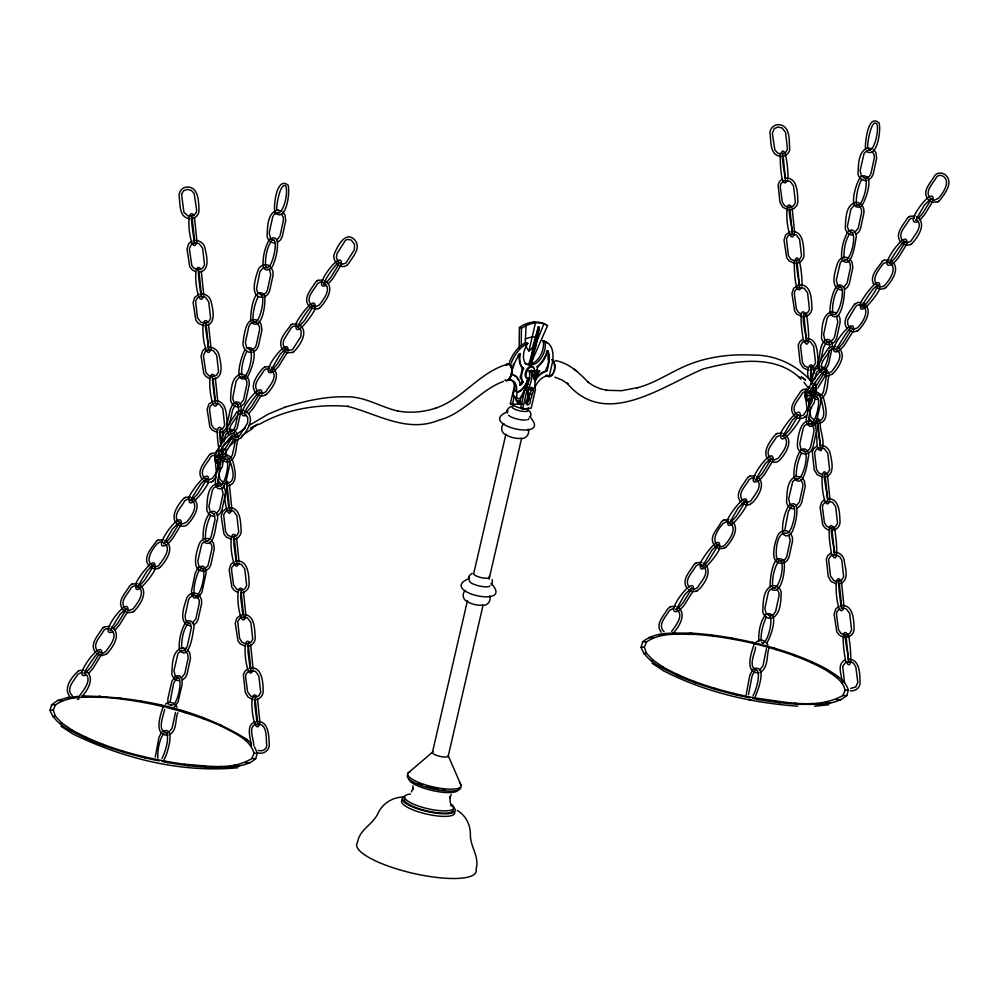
<?xml version="1.0" encoding="UTF-8"?>
<svg xmlns="http://www.w3.org/2000/svg" width="999" height="999" viewBox="0 0 999 999"><rect width="100%" height="100%" fill="white"/><g stroke="black" fill="none" stroke-linecap="round" stroke-linejoin="round"><path stroke-width="1.5" d="M222.765 453.409L222.777 451.873M224.138 488.274L224.263 485.064M813.661 391.046L813.673 389.51M815.034 425.911L815.159 422.702M816.021 389.535L815.908 392.744M519.155 347.802L519.405 327.535C527.41 321.503 539.06 319.755 547.527 325.649L530.794 363.698M521.228 345.592L521.428 328.434C528.708 323.239 539.647 320.279 547.527 325.649M554.944 367.707L554.87 364.772M766.445 648.638L762.961 665.858L759.615 670.017M768.805 648.526C766.533 656.056 768.368 667.32 760.689 672.115M826.747 375.262L823.276 392.482L820.029 396.578M829.108 375.149C826.847 382.667 828.658 393.831 821.103 398.676M525.486 342.582A22.278 12.887 -66 0 1 525.424 338.811L526.123 325.449M194.568 241.021L192.183 217.994M196.915 241.321L194.48 217.432M201.411 294.767L199.026 271.74M203.759 295.055L201.323 271.166M208.616 347.914L206.231 324.887M210.964 348.214L208.529 324.313M215.459 401.648L213.074 378.621M217.807 401.948L215.372 378.059M229.508 508.541L227.123 485.514M231.855 508.841L229.42 484.952M236.713 561.7L234.328 538.661M239.061 561.987L236.626 538.099M243.556 615.434L241.171 592.407M245.904 615.734L243.469 591.833M250.761 668.581L248.376 645.554M253.109 668.88L250.674 644.992M257.605 722.327L255.22 699.3M259.952 722.614L257.517 698.726M554.957 368.132L554.245 361.8M785.464 178.671L783.079 155.644M787.811 178.958C788.748 174.563 785.726 139.248 780.219 155.182C780.057 159.578 780.856 192.295 787.637 180.27M792.319 232.405L789.922 209.378M794.655 232.705L792.219 208.803M799.512 285.552L797.127 262.525M801.86 285.851C802.796 281.456 799.774 246.141 794.267 262.075C794.105 266.458 794.904 299.188 801.685 287.163M806.368 339.298L803.97 316.271M820.416 446.191L818.019 423.164M827.609 499.338L825.224 476.311M829.957 499.637L827.522 475.736M834.465 553.071L832.067 530.044M841.658 606.231L839.272 583.204M844.005 606.518L841.57 582.629M848.513 659.964L846.116 636.937M215.285 460.889L216.433 472.839M832.242 346.453C833.091 342.707 829.52 337.337 825.536 340.184C815.634 347.502 824.163 367.582 810.014 370.167M241.159 410.564L241.034 405.532L238.699 402.147L235.864 401.948L232.605 404.52L230.332 409.303L226.848 425.362L227.435 431.668M817.744 362.999L817.869 368.032M829.732 347.814L829.257 342.719L824.874 339.935L823.613 334.503L827.035 318.768L828.333 316.296L831.455 314.248M221.865 428.846C213.049 419.867 219.755 452.934 219.193 450.836M235.914 535.739C226.311 525.237 232.742 578.933 238.886 563.299M526.66 387.387L528.021 378.359L528.933 378.758M526.748 386.601L526.448 388.286L527.697 379.782A14.086 8.154 -66 0 1 516.458 392.07A16.359 9.466 -66 0 0 506.743 380.756M84.241 673.763C82.63 673.875 97.315 651.56 99.813 651.498M137.4 587.025L147.253 570.704L153.346 564.91M224.912 454.945L225.162 453.234L233.903 439.173M225.961 455.032L226.161 451.148M313.361 305.319C310.09 304.932 295.579 328.559 297.939 327.035M676.023 609.74L684.74 594.642L691.733 587.724M745.079 501.061L738.099 508.041L729.332 523.364L730.281 522.539M824.65 371.228C822.751 370.242 808.84 392.195 808.491 393.256M915.596 220.442L924.35 205.107L931.268 198.439M814.972 399.313L814.11 402.847L809.377 410.514M526.972 384.877L527.697 379.782A14.086 7.817 -69.3 0 1 517.207 392.407L516.795 394.705A4.683 2.71 -66 0 0 519.98 398.314A32.405 18.694 -69.6 0 0 527.697 379.782A14.086 8.716 -67.6 0 0 527.822 384.178M815.996 392.657L816.208 388.736M536.925 335.502L538.399 326.935L539.31 327.335L536.113 345.891A48.676 28.172 -66 0 0 531.805 364.573L528.658 364.41A48.676 28.172 -66 0 0 532.979 345.729L538.399 326.935L535.639 338.886M535.689 372.09L534.902 372.177L533.753 378.833L538.473 371.153L539.747 371.016L537.912 373.976A16.021 9.266 -66 0 0 534.927 386.9L535.452 389.61L531.156 408.191L522.577 409.103L520.541 408.204L524.837 389.622L526.66 386.663A16.021 9.266 -66 0 0 529.645 373.738L529.133 371.029L532.43 371.803L533.753 378.833L535.689 372.09L531.618 370.292M313.399 305.107L312.962 306.73M468.731 579.72L468.768 577.722M468.843 577.335L469.518 575.436L472.152 573.376M507.242 412.924L507.28 410.914M507.355 410.527L508.029 408.641L510.664 406.568M515.022 390.721A14.086 8.454 -62.6 0 1 513.898 390.934L513.486 393.231A4.683 2.71 -66 0 0 516.158 397.127M745.104 500.961L744.655 502.584M468.631 578.521L468.993 576.523M507.142 411.725L507.504 409.715M220.841 444.168L223.464 433.653L227.273 429.807M164.698 709.427C163.461 715.434 156.631 731.168 166.558 732.854C169.368 738.985 165.584 750.961 162.063 758.328M222.827 446.066C220.692 450.387 220.879 457.967 225.674 459.315M223.764 441.77L225.574 434.702L228.359 431.905M229.483 424.313L232.605 409.94L235.252 405.07M220.592 467.569L217.77 480.507L217.857 484.565M240.846 412.025L237.1 428.321L233.217 433.479M175.487 712.487L172.065 728.221L168.819 732.317M235.801 439.11L232.38 454.845L231.069 457.317L229.033 458.991L227.098 456.83L221.89 456.793M177.834 712.774C174.95 719.567 177.223 730.082 169.892 734.415M238.137 439.398C235.24 446.216 237.562 456.818 230.107 461.088M811.737 381.805C812.736 376.523 813.286 368.519 819.742 366.87M755.594 647.077C755.044 653.483 747.714 666.508 756.268 670.329M813.723 383.703L812.424 390.921L814.897 397.39M814.66 379.42L816.47 372.34L820.329 369.18M820.691 360.514L823.513 347.577L826.148 342.707M811.176 406.655L808.666 418.144L808.753 422.202M829.108 350.699C828.783 355.881 825.823 369.106 821.877 369.468M832.055 348.201L828.571 364.26L825.311 370.192M534.715 381.006A21.828 12.625 -66 0 1 545.067 371.69L547.077 371.091L549.025 362.262A20.554 11.888 -66 0 0 547.976 351.149L547.165 350.849A20.342 11.776 -66 0 1 545.941 354.358M547.814 350.874L547.764 351.111A20.342 11.776 -66 0 1 538.486 366.246L537.325 368.119A11.876 6.868 -66 0 1 536.588 372.714M520.966 403.683L512.387 404.595L510.352 403.696L514.647 385.114M512.387 404.595L514.373 396.016M467.432 600.774L432.467 752.222L408.116 773.001M505.894 434.165L473.726 573.513A8.167 2.11 13 0 0 482.255 577.834A8.167 2.11 13 0 0 489.098 576.411M512.187 406.905L512.887 403.883A8.167 2.11 13 0 0 519.33 407.779A8.167 2.11 13 0 0 528.596 408.017L527.897 411.051M525.836 344.867A22.278 12.887 -66 0 0 528.958 350.949L535.476 322.739L533.441 321.84M529.782 364.285L530.819 359.802M531.505 356.818L532.892 350.836M530.681 364.685L539.31 327.335L533.878 346.129A48.676 28.172 -66 0 1 529.57 364.81M530.207 371.715L530.394 370.891M522.577 409.103L526.873 390.522L528.696 387.562A16.021 9.266 -66 0 0 531.68 374.637L531.156 371.928L529.133 371.029M534.74 373.351L536.438 370.254L539.747 371.016M448.164 756.368L483.129 604.907M489.073 579.158L521.603 438.311M545.879 370.554L546.478 367.944M534.702 379.87A21.828 12.625 -66 0 1 544.467 371.428L546.478 370.816L548.426 362A20.554 11.888 -66 0 0 547.377 350.874L547.215 350.599M534.552 387.937A16.359 9.466 -66 0 1 549.238 376.236L552.047 364.048A26.011 15.047 -66 0 0 544.817 341.546L543.006 340.746A14.873 8.604 -66 0 1 532.217 363.524M523.626 368.606L522.777 367.919A20.342 11.776 -66 0 1 520.192 354.058L519.58 353.783A20.342 11.776 -66 0 0 522.165 367.657L523.626 368.606L523.089 369.642A11.876 6.868 -66 0 0 522.927 381.843L522.152 383.816L520.179 385.164A21.828 12.625 -66 0 0 513.286 375.075M196.741 242.632C190.597 258.254 184.166 204.57 193.769 215.072M203.584 296.366C197.44 312 191.009 258.304 200.612 268.806M210.789 349.525C204.645 365.147 198.214 311.463 207.817 321.965M217.632 403.259C211.488 418.893 205.057 365.197 214.66 375.699M220.142 429.47L219.718 436.151L220.954 446.203M231.681 510.152C226.698 522.39 223.913 493.056 224.725 494.63M245.729 617.045C239.585 632.667 233.154 578.983 242.757 589.472M252.934 670.192C246.79 685.814 240.359 632.13 249.962 642.632M259.777 723.925C253.634 739.56 247.203 685.863 256.805 696.365M794.48 234.016C787.799 250.212 782.417 192.357 791.882 207.492M829.782 500.949C823.101 517.145 817.719 459.278 827.184 474.425M843.83 607.829C837.15 624.025 831.767 566.171 841.233 581.318M512.962 368.356L513.573 366.046A20.554 11.888 -66 0 1 519.955 354.133L520.242 353.808M530.494 417.033L530.968 413.848L529.445 410.839M159.028 760.851C134.253 756.043 109.94 748.738 86.701 738.86C73.364 731.643 55.819 725.736 50.012 710.351L51.611 704.819L57.667 700.461L67.92 697.477L79.121 696.278M161.925 761.45C182.805 765.609 204.108 767.956 225.412 767.457C235.826 766.333 247.565 766.158 255.719 758.616L257.305 753.084L254.37 746.628M750.074 697.851C725.299 693.044 700.986 685.751 677.747 675.861C664.41 668.643 646.865 662.737 641.058 647.352L642.657 641.82C655.731 631.068 674.288 633.428 690.097 633.054C711.076 634.253 731.855 637.624 752.334 642.27C777.946 648.576 803.371 656.493 826.673 669.055C835.027 674.562 845.254 679.807 848.351 690.084L846.765 695.616C833.678 706.368 815.134 704.008 799.325 704.382C783.778 703.321 768.243 701.623 752.971 698.451M511.388 375.587L511.925 367.17M554.158 371.591L554.645 369.905M553.995 371.815L554.607 369.817M806.181 398.526L807.629 395.229M101.711 654.07C103.784 635.539 70.042 680.931 86.389 675.112M127.909 610.951C129.982 592.419 96.254 637.812 112.587 631.992M155.057 567.469C156.443 550.624 132.767 585.389 135.926 584.602C133.142 601.835 158.429 567.857 154.358 568.893M181.269 524.35C183.067 505.082 148.289 554.433 167.033 544.655M259.54 393.494C262.687 384.603 241.97 414.398 244.181 413.798M261.763 394.268C263.836 375.736 230.107 421.116 246.441 415.309M285.739 350.374L286.164 348.464L286.651 348.963L283.379 350.874L280.157 354.383L270.492 370.991L271.428 370.167C278.783 376.498 269.305 385.901 265.896 391.645L262.962 393.419L259.478 392.794M287.962 351.149C290.035 332.617 256.306 377.997 272.652 372.177M315.122 307.667C316.433 290.784 292.819 325.724 295.916 324.95C294.543 341.795 318.219 307.03 315.047 307.817M341.321 264.535C343.394 246.004 309.653 291.396 325.999 285.577M693.468 590.122C695.541 571.59 661.8 616.97 678.146 611.163M717.444 546.228L717.944 544.443L711.862 550.237L702.185 566.845L703.134 566.021C710.551 572.552 700.774 581.743 697.589 587.499L694.792 589.26L691.183 588.648M719.667 547.002C721.053 530.144 697.377 564.91 700.536 564.135C697.752 581.368 723.039 547.377 718.955 548.414M746.815 503.521C748.139 486.638 724.512 521.578 727.622 520.804C726.236 537.649 749.912 502.884 746.753 503.671M773.014 460.389C774.824 441.121 740.047 490.472 758.79 480.694M853.521 330.307C855.594 311.775 821.865 357.167 838.198 351.348M877.497 286.413C879.807 282.467 876.16 286.463 872.939 289.173C850.499 320.579 869.592 303.197 876.985 287.412M879.719 287.188C881.106 270.342 857.429 305.107 860.589 304.32C857.804 321.553 883.091 287.575 879.02 288.611M906.88 243.706C908.678 224.438 873.9 273.788 892.644 264.011M933.078 200.587C935.151 182.055 901.41 227.447 917.756 221.628M71.703 731.38L72.19 730.157L61.788 722.976L55.382 716.171L53.284 710.052L55.569 704.869C69.505 695.142 87.762 697.389 103.859 697.352C123.826 698.763 143.619 702.022 163.099 706.63M535.864 342.657A22.278 12.887 -66 0 0 538.424 337.425L544.005 323.551M662.749 668.381L663.236 667.157L652.834 659.977L646.428 653.171L644.33 647.052L646.615 641.87C660.551 632.142 678.808 634.39 694.904 634.353C715.396 635.776 735.664 639.235 755.644 643.955C779.982 650.212 804.183 657.904 826.173 670.267C833.653 675.499 843.268 680.569 845.092 690.384L842.806 695.554C816.183 710.326 783.328 701.273 754.757 698.001C723.164 691.62 691.57 682.904 663.236 667.157M163.162 707.03C160.614 713.611 152.947 736.263 168.232 735.039M754.058 644.68C751.523 651.248 743.843 673.9 759.128 672.689M206.256 479.932L206.693 478.309L200.599 484.103L191.958 497.927L191.109 500.724L190.547 500.412L191.883 499.887M208.341 481.019C210.727 463.436 185.502 499.2 189.286 498.002C186.501 515.234 211.788 481.243 207.705 482.292M234.553 437.899L235.127 434.515L233.754 432.754M800.099 417.07C802.484 399.475 777.259 435.252 781.043 434.041C778.258 451.273 803.546 417.295 799.462 418.331M826.298 373.951C826.797 352.073 789.297 415.522 816.857 389.285M72.19 730.157C106.718 749.05 145.554 758.603 184.266 764.247C206.406 765.559 231.818 770.966 251.76 758.553L254.046 753.383C250.037 738.561 233.204 732.916 221.154 726.023C203.409 718.106 184.89 712.112 166.059 707.354M216.646 452.01C213.749 455.432 213.649 465.509 220.255 463.111M806.692 389.598C802.746 393.594 805.019 404.995 811.762 399.775M101.636 654.233L93.207 668.156L88.661 673.401M179.108 523.414L170.792 537.125L166.646 541.908M181.194 524.5L172.752 538.436L168.219 543.681M232.455 436.813L224.138 450.512M341.246 264.698L332.804 278.621L328.271 283.866M770.853 459.465L762.549 473.164L757.329 478.846M772.951 460.551L764.51 474.475L759.977 479.72M521.89 369.106L522.427 368.069L521.565 367.382M523.026 368.331L522.489 369.38A11.876 6.868 -66 0 0 522.327 381.581L523.251 382.155M522.639 381.918L519.855 385.277M411.438 791.92L413.012 788.398L412.774 789.672L412.912 785.826M451.223 794.542L449.65 798.064L449.875 796.79L450.249 802.509M234.29 536.126L233.903 544.655L235.926 560.139L237.312 564.273L236.288 564.073M248.339 643.019L247.939 651.548L249.975 667.032L251.361 671.166L250.337 670.966M791.695 234.915C794.517 235.876 787.075 209.965 789.722 207.018M805.743 341.808C808.691 342.307 801.111 321.004 803.833 314.298M819.792 448.701C822.552 449.612 815.396 424.001 817.706 420.716M833.865 555.656C836.538 555.681 829.432 530.831 831.755 527.597M847.914 662.537C850.549 661.663 843.793 638.935 845.566 634.527M553.508 373.114L551.86 375.462M510.739 377.11L509.09 379.433M491.358 584.877L492.457 581.868L492.132 579.507M125.162 611.176L117.432 623.726L113.299 628.508M285.227 351.373L277.497 363.911L273.351 368.706M338.574 264.76L330.844 277.31L326.71 282.105M98.963 654.295L91.234 666.845L86.014 672.514M152.323 567.694L144.593 580.244L139.373 585.913M205.669 481.093L197.939 493.643L192.72 499.313M259.028 394.493L251.298 407.03L246.079 412.712M312.375 307.892L304.645 320.429L299.425 326.111M127.21 612.375L119.405 625.037L114.86 630.282M287.262 352.56L278.459 366.633L273.738 371.441M261.064 395.691L253.259 408.354L248.726 413.598M79.858 695.354C83.791 689.809 93.282 678.821 84.328 673.014M216.046 477.023L213.112 480.956M219.206 471.915L222.352 466.795L223.139 461.351M81.793 696.678C87.625 690.621 95.717 677.085 85.489 670.916M716.92 547.227L709.19 559.765L705.057 564.56M815.896 386.563L823.626 374.013M930.331 200.811L922.601 213.361L918.456 218.144M690.721 590.347L682.991 602.884L677.772 608.566M744.08 503.746L736.35 516.283L731.131 521.965M797.427 417.132L789.697 429.682L784.477 435.364M850.773 330.532L843.044 343.082L838.91 347.864M904.132 243.931L896.403 256.481L891.183 262.15M817.856 387.874L825.661 375.212M932.367 202.01L924.562 214.673L920.029 219.917M692.757 591.545L683.953 605.606L679.245 610.414M852.809 331.73L844.005 345.804L839.297 350.612M906.168 245.13L898.363 257.792L893.83 263.037M671.615 631.393C675.549 625.849 685.039 614.872 676.073 609.065M673.551 632.717C679.332 626.623 687.437 613.099 677.247 606.955M222.352 461.863L223.139 460.764M184.977 623.401C180.931 631.118 178.596 640.546 179.345 649.263M164.036 759.602C166.808 755.881 176.973 724.263 162.15 731.68M861.625 179.433C857.979 186.601 856.018 195.317 856.38 203.334M801.585 452.984C797.964 460.077 795.816 469.493 796.34 476.873M752.959 695.966C756.83 689.073 760.776 672.552 756.68 670.079M754.932 697.24C757.155 692.619 768.056 665.222 754.108 668.493M268.818 240.422C264.785 248.139 262.45 257.567 263.199 266.283M258.254 296.578C254.97 302.984 252.46 313.099 253.072 320.367M245.017 349.85C242.145 353.658 231.993 385.264 246.828 377.872C250.936 372.515 261.014 345.017 247.053 347.877M246.853 351.336C243.569 357.754 241.059 367.857 241.671 375.124M221.204 459.29C217.158 467.008 214.822 476.436 215.572 485.152M210.627 515.447C207.33 521.928 204.982 531.356 205.444 539.235M199.226 570.204C195.941 576.623 193.431 586.725 194.043 593.993M161.164 732.829L158.891 737.612L155.27 757.067M847.314 232.73C843.268 240.447 840.933 249.887 841.682 258.604M799.687 451.598C795.641 459.328 793.306 468.756 794.055 477.472M788.286 506.368C784.24 514.085 781.905 523.513 782.654 532.23M766.308 617.282C763.036 623.701 760.526 633.803 761.138 641.071M806.168 415.721L804.869 416.995M808.603 388.673C803.496 392.545 806.043 404.857 812.512 397.527M520.941 383.279L521.515 382.492M223.227 451.798L221.104 454.245M223.976 454.62L225.1 453.234M271.478 240.959C266.883 247.228 265.122 258.117 265.484 265.697M223.039 460.776C232.68 450.487 225.337 490.234 218.581 486.076M209.778 512.812C204.308 520.279 202.635 530.744 203.159 539.835M187.625 623.938C182.805 630.856 181.493 640.409 181.631 648.676M176.236 678.696L173.589 683.566L170.03 702.309M163.811 733.378C159.228 739.635 157.455 750.524 157.817 758.104M860.713 176.91C856.205 181.518 846.64 213.137 861.538 206.081C865.646 200.724 875.723 173.214 861.762 176.086M849.962 233.279C845.166 240.135 843.656 250.362 843.968 258.004M838.561 288.037C833.765 294.892 832.254 305.132 832.567 312.774M813.086 395.779L809.827 401.71L806.168 419.505L807.005 424.238L810.189 426.573L813.91 424.95L816.595 420.729L820.666 402.972L820.529 397.927L819.33 395.492L817.02 394.18L814.173 394.205M790.946 506.905L788.298 511.775L784.727 530.394M778.533 561.575C773.938 567.844 772.165 578.733 772.539 586.313M765.471 614.66C759.989 622.115 758.328 632.579 758.84 641.67M766.283 643.818C770.404 638.461 780.469 610.963 766.52 613.823M753.059 669.33L749.799 675.262L746.166 694.705M754.72 671.016L752.072 675.886L748.513 694.63M519.642 353.546L519.355 353.858A20.554 11.888 -66 0 0 518.006 355.582M813.96 389.111L811.762 391.346M191.983 215.634C190.06 217.27 194.705 242.395 194.368 243.306M206.031 322.527C203.534 324.038 210.202 350.649 208.192 350.287M216.733 457.592L218.032 456.206M219.555 458.017L217.57 461.451L218.082 467.332M785.189 180.906C786.65 181.93 780.843 158.217 782.754 153.197M799.237 287.799C800.549 289.148 795.117 262.562 796.64 260.115M316.733 281.156L315.372 282.53C311.513 289.111 302.435 298.002 308.903 305.944M347.29 264.972L348.551 263.661C352.41 257.08 361.476 248.189 355.007 240.247C346.079 230.032 337.987 245.542 334.865 252.597C330.644 260.027 340.372 270.542 347.19 265.035M290.746 325.05C286.638 331.606 277.397 339.623 281.868 348.239M319.817 307.754L321.178 306.368C326.81 300.125 335.202 286.875 324.875 280.607M293.831 351.636L295.192 350.262C300.824 344.006 309.215 330.769 298.888 324.5M237.4 411.65L236.026 413.024C232.829 419.58 224.063 426.785 228.521 434.84M266.471 394.355L267.832 392.969C273.464 386.725 281.843 373.476 271.528 367.22M210.027 454.358L208.666 455.731C204.807 462.312 195.729 471.203 202.198 479.145M240.484 438.249L241.845 436.863C247.477 430.619 255.856 417.37 245.542 411.101M184.041 498.251L182.68 499.625C177.01 505.844 168.619 519.08 178.983 525.387C182.093 527.172 186.363 526.423 188.499 523.464C194.131 517.22 202.51 503.971 192.195 497.714M156.668 540.958C152.085 547.589 142.183 557.217 148.851 565.746M159.765 567.557L161.126 566.183C166.796 559.964 175.187 546.728 164.823 540.422M103.322 627.559L101.96 628.945C98.102 635.514 89.023 644.405 95.504 652.347M133.779 611.45L135.14 610.077C140.921 603.983 149.026 590.446 138.836 584.315M106.406 654.158L107.767 652.784C113.449 646.565 121.828 633.329 111.476 627.022M908.491 217.195L907.117 218.581C903.271 225.15 894.192 234.041 900.661 241.983M938.948 201.086L940.309 199.713C945.091 193.356 953.808 182.23 945.479 174.962C942.369 172.128 937 172.352 934.49 175.861C931.293 182.43 922.527 189.635 926.972 197.677M882.504 261.089C878.396 267.645 869.142 275.674 873.626 284.278M911.575 243.793L912.936 242.42C918.605 236.201 926.997 222.964 916.632 216.658M855.132 303.808L853.77 305.182C849.912 311.75 840.846 320.642 847.314 328.584M885.589 287.687L886.95 286.313C892.631 280.095 901.011 266.858 890.646 260.552M829.145 347.689L827.784 349.076C823.95 355.644 814.884 364.485 821.303 372.44M858.216 330.394L859.59 329.021C865.221 322.764 873.601 309.528 863.286 303.259M801.785 390.409L800.411 391.783C796.565 398.364 787.487 407.255 793.955 415.197C796.428 418.544 801.648 419.73 804.982 416.933M832.242 374.288L833.603 372.914C839.272 366.695 847.664 353.459 837.299 347.153M775.798 434.29L774.437 435.676C769.642 442.02 760.888 453.109 769.267 460.414C772.352 463.261 777.746 463.049 780.244 459.515C785.876 453.259 794.267 440.022 783.94 433.753M748.426 477.01L747.065 478.384C743.206 484.965 734.14 493.856 740.609 501.798M722.452 520.904L721.078 522.277C717.881 528.833 709.115 536.038 713.573 544.093M695.079 563.611L693.718 564.984C689.859 571.565 680.781 580.456 687.25 588.399M725.536 547.489L726.897 546.116C732.529 539.86 740.908 526.623 730.594 520.354M503.933 423.588C500.574 426.298 501.123 431.905 504.632 434.24M465.422 590.384C462.062 593.106 462.612 598.713 466.133 601.048M218.232 450.986L217.57 451.048M527.984 398.651A3.409 1.973 -66 0 0 529.595 393.544L530.007 393.057A4.083 2.36 -66 0 0 530.869 387.063M530.019 399.55A3.409 1.973 -66 0 0 531.63 394.455L532.03 393.956A4.083 2.36 -66 0 0 533.291 388.524A4.083 2.36 -66 0 0 529.645 388.911A4.083 2.36 -66 0 0 528.396 394.343L528.583 394.78A3.409 1.973 -66 0 0 527.872 399.787L527.497 400.174A3.059 1.773 -66 0 0 526.548 404.258A3.059 1.773 -66 0 0 529.283 403.958A3.059 1.773 -66 0 0 530.219 399.887L528.196 398.988A3.059 1.773 -66 0 1 526.211 403.896M229.458 446.041L236.051 440.372M223.501 444.83L231.805 438.124M269.817 239.273C283.117 230.919 275.362 261.426 273.901 262.5C273.676 267.058 266.721 273.539 263.661 267.557M222.19 458.141L224.65 456.643M200.037 569.268L201.611 568.306M185.964 622.252C190.534 617.357 195.554 624.775 193.544 629.432C193.269 631.056 189.76 661.301 179.882 650.711M174.338 707.005L178.072 701.96L182.143 684.203L182.005 679.158L179.67 675.774L175.762 676.073L171.89 681.231L167.82 698.988L167.944 704.033M848.301 231.581C852.871 226.686 857.891 234.116 855.868 238.773C855.606 240.397 852.097 270.629 842.219 260.04M800.674 450.462C805.244 445.554 810.264 452.984 808.253 457.642C807.991 459.265 804.47 489.498 794.592 478.908M789.285 505.219C802.572 496.865 794.817 527.372 793.356 528.459C793.131 533.004 786.188 539.485 783.129 533.503M505.756 365.284L509.153 364.235C513.598 368.094 512.1 376.473 507.754 379.92M233.966 436.413L236.176 434.702M237.287 433.853L245.417 427.897M505.981 364.772L508.291 363.673M506.418 364.722L507.342 364.023M272.34 240.272C279.708 237.213 271.391 273.514 265.871 266.733M210.826 511.988C215.684 508.791 218.806 516.071 217.345 520.004C215.547 522.39 215.21 549.138 204.358 542.27M177.085 678.021C183.679 675.024 178.047 706.568 171.229 705.244M850.823 232.592L852.734 232.817L848.688 230.507L847.364 226.548L850.848 209.328L854.095 205.245L858.703 205.245L857.579 205.22M830.743 314.635C841.895 325.125 845.129 293.506 844.342 288.499C834.714 273.813 828.471 308.566 830.281 313.361M814.135 394.955L815.559 394.28L818.268 395.229M791.807 506.231C798.363 503.171 792.781 534.69 785.938 533.454M536.663 366.883L537.887 365.984A20.342 11.776 -66 0 0 539.472 364.473M241.82 435.839L252.834 428.221M217.295 451.148L218.169 451.311M816.608 418.656L818.368 418.569L819.979 421.278M826.997 501.848C829.794 501.186 822.751 478.359 824.737 473.901M191.433 241.408L188.636 243.806L187.013 249.013L189.71 266.583L191.995 269.655L195.267 271.603M205.482 348.301L202.685 350.699L201.061 355.906L203.759 373.476L206.044 376.548L209.315 378.496M212.675 403.921L210.015 406.768L209.528 409.34L211.538 424.675L213.711 428.271L217.607 430.094M782.329 179.046L779.532 181.456L778.084 184.753L779.982 202.447L782.891 207.293L787.999 209.703M783.416 181.169L780.768 184.016L780.269 186.601L782.292 201.923L784.452 205.519L788.361 207.342M233.579 562.075L230.781 564.472L229.158 569.68L231.855 587.25L234.141 590.322L237.412 592.27M234.665 564.198L232.018 567.045L231.518 569.617L233.541 584.952L236.875 589.41L242.345 590.197L244.755 588.923L246.678 585.539L244.755 568.931L241.408 564.472L235.939 563.686M797.464 288.062L794.817 290.909L794.317 293.481L796.34 308.816L798.501 312.412L800.998 313.886M247.627 668.968L244.83 671.365L243.356 674.75L245.279 692.369L248.189 697.215L253.296 699.612M248.714 671.078L246.066 673.938L245.567 676.51L247.59 691.845L250.924 696.303L256.393 697.09L258.803 695.816L260.727 692.432L258.803 675.824L255.457 671.365L249.987 670.579M802.472 339.435L799.687 341.845L798.213 345.229L800.137 362.837L803.046 367.694L808.154 370.092M811.513 394.942L808.466 399.088L809.178 406.506M816.52 446.328L813.723 448.738L812.274 452.035L814.185 469.73L817.095 474.575L822.202 476.985M824.475 499.712L821.678 502.122L820.054 507.33L822.751 524.887L825.037 527.971L828.308 529.92M825.561 501.835L822.914 504.695L822.414 507.267L824.437 522.589L826.598 526.186L830.494 528.021M830.569 553.221L827.771 555.619L826.323 558.928L828.233 576.623L831.143 581.468L836.25 583.866M838.523 606.605L835.726 609.015L834.103 614.223L836.8 631.78L839.085 634.852L842.357 636.8M839.61 608.728L836.962 611.575L836.463 614.16L838.486 629.482L840.646 633.079L844.542 634.902M844.617 660.114C836.2 664.947 842.357 676.373 842.282 683.503M325.624 282.992C318.981 288.286 336.388 261.513 339.585 262.425M272.277 369.593L271.278 370.267L270.367 369.318M220.392 458.042C202.647 468.394 233.791 418.931 235.851 437.624M703.97 565.446L702.971 566.121L702.06 565.172M248.701 425.661L268.556 413.986L284.827 407.267M206.393 570.466L209.078 568.269L210.814 564.959L214.323 548.838L213.536 543.281L211.413 540.347M868.73 179.808L871.403 177.597L873.151 174.301L876.66 158.167L875.873 152.622L873.838 149.75M854.969 232.205L858.216 228.122L861.638 212.387L861.488 209.44L859.502 205.956M856.043 234.315L858.728 232.105L860.464 228.808L863.973 212.675L863.785 208.928L862.299 205.557M165.434 704.183C169.118 700.848 175.349 702.659 177.035 707.23M756.33 641.82L759.565 640.234M217.919 456.868C225.612 462.687 215.784 472.877 212.537 478.259L208.491 480.094L205.007 478.621M111.226 630.069L110.277 630.469M60.29 723.925L61.788 722.976M651.336 660.926L652.834 659.977M245.542 740.459L247.04 739.51L251.236 743.568M836.588 677.459L838.086 676.51M318.032 280.344L323.276 279.945M292.045 324.238L297.19 323.813M310.19 307.267L315.047 309.278L318.519 308.554M264.673 366.945L269.93 366.546M282.929 349.825L287.287 352.847L292.532 352.447M238.699 410.839L243.943 410.439M264.785 366.87L262.013 369.131C257.317 375.587 248.389 386.488 256.843 393.868C259.078 395.804 262.462 396.516 265.16 395.167M211.326 453.546L214.797 452.834M185.339 497.44L190.484 497.015M203.484 480.469L208.341 482.48L211.813 481.768M157.979 540.147L163.224 539.76M131.993 584.04L137.238 583.641M150.137 567.082L154.995 569.08L158.466 568.369M104.62 626.76L109.865 626.361M122.865 609.64L127.235 612.662L132.48 612.262M78.634 670.641L83.779 670.217M909.789 216.396L915.034 215.996M928.034 199.276L932.392 202.298L937.636 201.898M883.803 260.277L888.948 259.852M901.947 243.319L906.805 245.317L910.276 244.605M875.961 287.213L880.818 289.211L884.29 288.499M830.456 346.878L835.701 346.491M848.601 329.92L853.458 331.918L856.917 331.206M803.084 389.598L806.555 388.886M777.097 433.491L782.242 433.054M749.725 476.198L754.982 475.799M723.751 520.092L728.883 519.667M741.895 503.121L746.753 505.132L750.212 504.408M696.378 562.799L701.623 562.4M714.622 545.679L718.993 548.701L724.238 548.301M670.391 606.693L675.636 606.293M688.536 589.722L693.393 591.733L696.865 591.021M316.621 281.219L318.144 280.269M290.634 325.112L292.158 324.163M318.406 308.629L319.93 307.68M292.42 352.522L293.943 351.573M237.287 411.713L238.811 410.764M265.047 395.229L266.571 394.28M209.915 454.433L211.438 453.484M240.584 438.174L237.375 439.647M183.928 498.314L185.452 497.365M211.701 481.83L213.224 480.881M156.568 541.033L158.092 540.084M132.105 583.965L129.321 586.226C126.124 592.794 117.358 599.999 121.816 608.041M158.354 568.443L159.865 567.494M103.209 627.634L104.733 626.685M132.368 612.325L133.891 611.376M78.746 670.579C72.44 676.41 63.062 687.349 69.48 696.203M106.518 654.095L101.636 655.681L96.791 653.683M908.378 217.27L909.902 216.321M937.524 201.96L939.048 201.011M882.392 261.164L883.915 260.215M910.164 244.68L911.687 243.731M855.032 303.871L858.116 302.41L861.675 302.597M884.177 288.561L885.701 287.625M829.045 347.764L830.569 346.815M856.805 331.281L858.328 330.332M801.673 390.472L803.196 389.523M832.342 374.225L827.472 375.811L822.614 373.813M775.686 434.365L777.21 433.416M748.326 477.072L749.837 476.123M722.339 520.966L723.863 520.017M750.099 504.483L752.884 502.222C758.666 496.128 766.77 482.604 756.58 476.473M694.967 563.673L696.49 562.724M724.125 548.376L725.636 547.427M670.504 606.618L667.732 608.878C663.898 615.459 654.82 624.3 661.238 632.255M696.753 591.083L699.525 588.823C705.369 582.779 713.461 569.23 703.221 563.074M276.76 240.06L279.995 235.976L283.429 220.242L283.279 217.295L281.368 213.873M277.734 242.22L280.507 239.96L282.255 236.651L285.764 220.529L284.977 214.972L282.854 212.038M265.047 296.728L267.832 294.468L269.568 291.159L273.077 275.037L272.889 271.291L271.403 267.919M253.921 351.66L256.693 349.4L258.441 346.091L261.95 329.97L261.164 324.413L259.041 321.478M240.26 404.008L243.506 399.912L246.928 384.178L246.778 381.231L244.792 377.747M241.234 406.168L244.018 403.908L245.754 400.599L249.263 384.478L249.076 380.731L247.59 377.36M216.446 513.436L219.693 509.353L223.114 493.618L221.853 488.174M217.42 515.596L220.205 513.336L221.94 510.027L225.449 493.906L225.262 490.159L223.776 486.788M192.632 622.877L195.879 618.781L199.3 603.046L199.151 600.099L197.165 596.615M193.606 625.037L196.391 622.777L198.139 619.467L201.648 603.346L201.461 599.6L199.962 596.228M843.843 287.138L847.09 283.054L850.511 267.32L849.924 263.074L847.427 260.215M844.817 289.298L847.602 287.038L849.337 283.728L852.846 267.607L852.06 262.05L849.937 259.116M181.506 677.809L184.753 673.713L188.174 657.979L187.587 653.733L185.102 650.886M182.48 679.957L185.265 677.697L187 674.4L190.509 658.266L189.723 652.722L187.687 649.85M831.156 341.646L834.402 337.55L837.824 321.828L836.563 316.383M832.13 343.806L834.914 341.546L836.663 338.236L840.159 322.115L839.984 318.369L838.486 314.997M808.316 453.246L811.101 450.986L812.849 447.677L816.358 431.543L815.559 425.999L813.523 423.126M796.215 506.006L799.462 501.923L802.884 486.188L802.734 483.241L800.836 479.832M797.19 508.166L799.974 505.906L801.71 502.597L805.219 486.476L804.432 480.931L802.309 477.984M784.502 562.674L787.287 560.414L789.035 557.105L792.544 540.983L792.357 537.237L790.858 533.866M773.376 617.607C781.068 612.25 780.856 600.536 781.206 592.12C780.431 588.074 776.323 584.677 772.115 585.739C762.662 589.585 763.236 603.259 762.712 611.8C763.498 615.846 767.607 619.243 771.815 618.181M258.953 424.513C285.627 409.315 317.095 403.696 348.226 406.418L347.552 406.318C377.297 413.836 406.818 433.304 438.586 420.267C463.973 413.873 479.395 390.384 503.434 381.393M126.099 608.803L120.105 614.185L110.327 630.494M809.839 392.807L808.516 393.331M798.363 414.76L792.357 420.154L782.592 436.451M771.203 458.241L765.209 463.636L755.381 479.92M839.285 287.462C846.515 284.278 839.659 316.134 833.765 314.66M225.175 449.375L224.038 449.425L225.262 449.1M226.036 449.275L221.953 450.574M222.24 457.18L223.264 457.38L221.328 449.026M803.658 313.823L807.554 312.787L809.477 309.403L807.554 292.794L804.22 288.336L798.738 287.55M257.193 724.7L258.204 724.899L256.83 720.766L254.795 705.282L255.319 696.628L254.295 696.715M199.238 294.23L194.73 297.315L193.107 302.522L195.816 320.08L198.102 323.164L203.209 325.562M199.9 296.516L197.502 297.789L195.567 301.174L197.49 317.782L200.836 322.24L206.306 323.039L208.704 321.753L210.639 318.381L208.716 301.773L205.369 297.302L201.211 296.291M783.154 153.784L785.551 152.51L787.487 149.126L785.564 132.517L782.217 128.059L778.071 127.035L774.35 128.546L772.327 133.204L774.812 149.862L777.684 152.997L780.406 153.958M213.287 401.123L208.779 404.208L207.155 409.403L209.865 426.973L212.15 430.045L217.245 432.442M220.354 429.92L222.752 428.646L224.675 425.274L222.765 408.653L219.418 404.195L215.322 403.171M790.134 231.868L785.639 234.952L784.015 240.16L786.712 257.73L788.998 260.801L794.105 263.199M790.796 234.153L788.398 235.439L786.463 238.811L788.386 255.419L790.559 259.016L794.455 260.851M797.202 260.677L799.6 259.403L801.535 256.019L799.612 239.41L796.265 234.952L792.17 233.928M227.335 508.004L222.827 511.088L221.204 516.296L223.913 533.866L226.199 536.938L231.293 539.335M227.997 510.302L225.599 511.575L223.664 514.947L225.587 531.568L227.76 535.152L231.656 536.987M798.089 285.252L793.581 288.336L791.957 293.544L794.655 311.114L796.94 314.185L802.047 316.583M804.844 341.046L802.447 342.32L800.511 345.704L802.434 362.312L804.607 365.909L808.503 367.744M811.25 367.57L813.648 366.296L815.584 362.912L813.661 346.303L810.314 341.833L806.218 340.821M241.383 614.897L236.875 617.981L235.252 623.189L237.962 640.759L240.247 643.831L245.342 646.228M242.045 617.182L239.648 618.456L237.712 621.84L239.635 638.448L241.808 642.045L245.704 643.88M818.893 447.939L816.495 449.213L814.56 452.597L816.483 469.205L818.656 472.802L822.552 474.625M825.299 474.45L827.696 473.176L829.632 469.805L827.709 453.184L824.362 448.726L820.266 447.702M255.432 721.79C245.167 725.024 250.811 738.698 251.386 745.866M256.094 724.075C247.415 727.072 254.033 738.985 253.684 745.341M832.941 554.832L830.544 556.106L828.608 559.49L830.531 576.098L833.878 580.556L838.024 581.58M839.347 581.343L841.745 580.069L843.68 576.685L841.757 560.077L839.585 556.48L834.315 554.595M840.009 583.641C850.311 580.369 844.692 566.67 844.055 559.552C843.006 555.182 838.673 551.947 834.165 552.235M242.869 377.023C248.788 377.472 254.295 352.023 249.638 349.45M858.503 205.27C863.985 202.747 869.829 177.372 863.548 177.735M194.43 595.042C199.375 601.76 208.416 567.944 201.224 568.406M780.094 560.626C782.829 561.051 777.984 561.388 776.573 557.617C775.311 550.249 777.185 531.843 785.988 533.129M751.598 699.924L748.601 699.6M220.005 461.925L217.745 462.15L215.909 459.428M549.974 376.536L550.924 376.173M217.982 450.574L216.059 451.585L218.082 451.411M507.217 380.494L508.166 380.132M276.598 210.339C266.995 213.986 267.645 227.859 267.058 236.363C267.794 239.847 270.829 243.019 274.538 242.969M277.048 212.662L273.938 214.71L272.64 217.183L269.206 232.917L270.467 238.349L274.5 240.609M262.899 294.992L266.009 292.944L267.32 290.484L270.741 274.75L269.48 269.305M253.234 322.103L250.125 324.151L248.826 326.623L245.392 342.345L246.653 347.789L250.549 350.062M251.773 349.925L254.882 347.877L256.194 345.404L259.615 329.67L259.465 326.723L257.555 323.314M240.097 374.288C230.519 378.022 231.081 391.758 230.569 400.362C231.356 404.345 235.377 407.754 239.535 406.755M867.494 147.989C857.891 151.623 858.541 165.497 857.954 174.013C858.728 178.022 862.749 181.468 866.932 180.444M866.483 178.134L869.592 176.086L870.903 173.614L874.325 157.879L874.175 154.932L872.264 151.523M854.807 202.497C845.179 206.256 845.853 219.93 845.266 228.521C846.003 232.005 849.038 235.165 852.759 235.127M227.959 459.365L229.133 458.928L229.945 463.573L225.699 483.091L223.014 487.3L220.554 488.811L217.907 488.536L216.034 486.426M216.284 483.728C206.643 487.412 207.342 501.223 206.743 509.752C207.48 513.236 210.514 516.396 214.236 516.346M216.746 486.038L213.624 488.086L212.325 490.559L208.903 506.293L210.165 511.738L214.548 514.51L215.022 519.617L211.089 536.9L208.229 540.859L206.169 540.746M830.993 311.925C821.353 315.609 822.052 329.433 821.453 337.949C822.065 342.095 826.76 345.454 830.431 344.393M204.146 568.793L205.319 568.369L206.131 573.014L201.885 592.519L198.002 597.677L194.293 598.051L192.295 596.028L191.458 591.308L195.117 573.501L197.39 568.718L199.575 566.633L203.297 566.258L205.22 568.431L208.029 565.571L211.988 548.551L211.838 545.591L209.94 542.182M192.932 595.479L189.81 597.527L188.511 599.999L185.09 615.734L185.677 619.967L187.225 622.165L190.372 623.426L191.358 627.534L187.275 646.328L185.127 649.725L183.366 650.699M181.343 648.089C171.741 651.723 172.39 665.596 171.803 674.113C172.54 677.597 175.574 680.756 179.296 680.719M807.642 423.688L804.52 425.736L803.221 428.196L799.799 443.931L801.061 449.375L805.082 451.635M806.168 451.511L809.29 449.463L810.589 446.99L814.01 431.256L813.86 428.309L811.875 424.825M796.053 476.298C786.413 479.982 787.112 493.793 786.513 502.322C787.249 505.806 790.284 508.966 794.005 508.916M782.354 560.951L785.476 558.903L786.775 556.431L790.197 540.696L788.935 535.252M772.702 588.049L769.58 590.097L768.281 592.569L764.859 608.304L766.121 613.736L770.142 615.996M506.88 364.398C479.27 372.44 462.699 399.15 435.651 408.129L436.476 407.867C423.988 412.175 410.452 413.349 397.44 410.976L398.264 411.113C380.457 407.23 364.535 396.004 345.642 396.828C324.712 396.366 304.071 401.261 284.216 407.455M163.861 543.906L172.54 528.871L179.533 521.953M77.447 699.437L79.008 698.925M525.424 338.811L532.217 336.85L538.424 337.425M52.947 716.807L55.382 716.171M643.993 653.808L646.428 653.171M234.79 440.259L235.764 440.01M484.403 605.207C488.623 604.632 491.396 599.775 489.585 595.891M270.105 370.679L270.779 370.517L270.08 370.617M889.684 263.087C886.687 265.871 901.423 241.908 904.982 241.134M137.2 587.012L137.874 586.85M755.157 479.932L755.831 479.77M521.515 438.686C526.248 438.611 530.194 433.591 528.096 429.083M809.602 387.624L808.753 387.35M223.064 449.213L224.251 449.013M215.26 403.946C215.472 403.796 211.838 378.309 212.362 376.148M229.308 510.826L230.107 511.126L228.734 506.98L226.561 489.897L227.198 482.779L226.199 482.929M243.356 617.719L244.156 618.019L242.782 613.873L240.609 596.79L241.246 589.672L240.247 589.822M191.084 218.744C195.504 218.581 199.213 214.56 199.038 210.14C198.526 202.235 198.913 186.713 187.075 187.025C182.63 187.163 178.883 191.196 179.058 195.629C180.419 203.222 178.484 216.945 189.161 218.669M193.144 240.722C198.127 239.298 203.759 242.695 204.92 247.74C206.431 255.007 210.926 270.929 199.026 272.128M198.888 269.767L202.61 268.256L204.533 264.872L202.61 248.264L199.263 243.806L195.117 242.782L191.396 244.293L189.373 248.951L191.833 265.559L193.556 267.869L197.452 269.705M784.69 180.657L790.172 181.443L793.506 185.901L795.429 202.522L793.443 205.956L789.784 207.405M205.132 325.637C217.045 324.413 212.675 308.416 211.014 301.248C209.965 296.865 205.619 293.631 201.124 293.918M207.18 347.615C212.175 346.191 217.807 349.588 218.968 354.633C220.479 361.9 224.975 377.809 213.074 379.021M212.937 376.648L216.583 375.199L218.581 371.765L216.658 355.157L213.311 350.699L209.166 349.675L205.444 351.173L203.421 355.844L205.906 372.502L208.779 375.636L211.501 376.598M219.181 432.517C223.601 432.355 227.31 428.334 227.135 423.926C226.498 415.984 226.985 400.474 215.172 400.811M226.985 483.541C237.5 481.393 231.693 466.358 229.52 459.528M227.123 485.914C239.498 484.503 234.565 467.22 232.38 459.74M233.029 537.05L236.8 535.539L238.724 532.155L236.813 515.546L233.466 511.088L229.37 510.064M233.229 539.41C237.65 539.248 241.358 535.227 241.184 530.806C240.547 522.877 241.034 507.367 229.221 507.692M235.277 561.388C248.351 558.478 248.988 575.899 249.138 584.203C249.313 588.611 245.604 592.632 241.171 592.794M826.835 501.323L832.317 502.11L835.651 506.58L837.562 523.264L835.589 526.623L831.93 528.071M247.078 643.93L250.849 642.432L252.772 639.048L250.861 622.439L247.515 617.981L243.419 616.957M247.277 646.303C251.698 646.141 255.407 642.12 255.232 637.699C254.595 629.757 255.082 614.26 243.269 614.585M249.325 668.281C262.4 665.371 263.037 682.779 263.187 691.083C263.361 695.504 259.653 699.525 255.22 699.687M840.234 605.931C853.296 603.009 853.933 620.429 854.083 628.733C854.345 633.89 849.212 638.149 844.192 637.262M278.097 210.177L281.481 211.051M276.473 210.364L278.221 210.165M867.369 148.002L872.389 148.689M276.923 212.675L278.271 212.525M869.167 150.175L866.782 150.737L864.06 153.521L860.114 170.554L861.363 175.999L865.259 178.272M854.682 202.51L858.054 202.547L861.15 204.258M261.688 295.13C265.484 300.474 258.416 327.085 253.459 321.416M263.474 297.302C248.077 298.339 256.006 276.086 258.404 269.293C260.352 264.86 266.683 263.062 270.254 266.621M253.109 322.115L254.458 321.965M845.216 259.628L841.97 260.826L840.259 262.962L836.3 279.995L837.562 285.427L841.458 287.7M257.667 320.492C245.342 315.247 244.343 335.676 243.057 342.058C242.295 346.778 245.567 352.422 250.724 352.41M250.599 352.422L252.347 352.235M841.62 290.047C829.008 288.424 835.251 270.617 837.462 263.574C838.648 258.966 844.155 255.594 848.576 258.129M241.596 374.126L246.353 375.986M239.972 374.3L241.733 374.113M830.868 311.938L835.888 312.637M831.33 314.26L833.603 314.26M236.626 404.183L238.024 404.607L233.978 402.297L232.655 398.351L236.139 381.131L239.485 376.973L243.856 377.085M237.874 404.57L238.836 410.177L235.389 425.986L233.504 430.02L230.781 431.793M828.77 342.207L830.107 342.058M228.971 429.22L233.866 429.92M229.295 431.543L230.644 431.406M821.365 366.695L826.21 368.631L828.845 373.301M219.168 453.384C219.28 457.554 222.49 461.875 226.91 461.838M226.785 461.863L228.534 461.663M817.806 399.488C813.386 399.525 810.164 395.192 810.064 391.034M217.782 483.553L221.179 484.428M216.159 483.741L217.919 483.541M216.621 486.051L217.957 485.901M807.517 423.701L808.853 423.551M214.061 513.998L213.411 513.561M813.448 423.064C801.198 414.548 797.664 436.988 797.452 443.643C796.465 448.926 801.011 455.219 806.755 453.821M795.928 476.311L800.948 476.998M202.934 568.931L199.038 566.658L197.777 561.226L201.761 544.143L204.545 541.333L207.767 540.983M204.595 571.116C190.322 572.365 196.566 551.386 198.938 544.805C200.125 540.197 205.632 536.825 210.052 539.36M192.807 595.491L194.143 595.342M190.422 625.786C177.173 623.763 184.503 604.969 186.963 597.602C188.911 593.169 195.255 591.371 198.813 594.929M781.143 561.076C784.44 567.532 779.445 586.875 774.262 588.336M782.941 563.249C768.481 564.66 774.675 543.444 777.16 536.95C778.371 531.618 785.539 528.421 789.722 532.567M182.842 647.926L186.239 648.788M181.219 648.101L182.979 647.914M772.577 588.061L773.913 587.912M179.121 678.371L175.225 676.098L173.963 670.654L177.947 653.571L180.732 650.774L184.078 650.449M770.017 616.008L773.388 614.785L775.649 611.351L779.07 595.629L778.92 592.669L777.022 589.26M168.993 704.919L171.279 704.919M759.427 640.247L762.799 640.284L765.821 641.932M167.77 732.729L164.997 732.517M530.444 363.961L528.209 364.198A14.873 8.604 -66 0 1 525.074 363.574M531.156 371.928L532.43 371.803M510.352 403.696L512.075 403.521M518.943 402.784L517.22 402.972L519.255 403.871M237.799 767.744C181.194 773.114 123.327 758.591 72.59 733.828L60.976 726.248M814.622 706.256L828.845 704.745M278.409 212.924C284.465 211.488 288.386 191.046 285.652 185.739C280.319 182.854 276.448 203.908 276.673 209.69M827.334 341.845L828.795 342.095M815.933 396.615C822.739 395.791 814.909 427.972 809.477 423.713M803.521 451.286C809.814 450.574 803.808 478.146 797.864 478.871M188.811 623.076L190.397 623.488M641.058 647.352L644.33 647.052M50.012 710.351L53.284 710.052M845.092 690.384L848.351 690.084M254.046 753.383L257.305 753.084M835.664 349.85C835.426 351.948 848.176 327.51 851.623 327.747M808.566 387.2L807.779 387.312L803.97 382.205M507.992 411.588C474.425 424.775 554.582 442.907 529.532 416.496M469.48 578.396C435.914 591.583 516.071 609.715 491.021 583.304M403.846 797.09C392.657 796.852 382.217 803.658 377.747 813.848C372.502 824.737 359.565 829.52 357.542 842.282A61.289 15.859 13 0 0 413.586 873.426A61.289 15.859 13 0 0 476.036 869.242C479.82 856.93 470.304 846.977 470.367 834.927C470.704 825.099 465.834 815.496 457.292 810.439M887.124 261.95L883.079 263.786C879.07 269.518 869.605 280.207 878.608 286.126C880.706 287.525 883.878 286.613 885.014 284.99C889.772 279.87 898.8 266.596 888.261 262.138M242.008 412.512L237.962 414.348C235.602 420.404 226.81 426.448 230.607 433.703M780.419 435.164L776.373 437C773.613 443.032 764.272 450.412 769.829 457.579M673.713 608.366L669.667 610.202C666.395 616.058 656.818 625.049 664.073 631.755M81.955 672.315L77.91 674.15C74.588 680.207 65.022 688.935 72.315 695.716M247.04 739.51C198.277 708.815 138.998 696.69 81.918 695.978L86.826 697.027M781.917 156.381C785.689 156.219 789.11 153.346 789.784 149.613C788.835 141.496 790.958 126.773 779.844 124.75C774.812 123.851 769.705 128.097 769.967 133.267C771.315 140.859 769.38 154.583 780.057 156.306M785.876 178.059C797.739 177.685 797.402 193.244 797.889 201.174C798.064 205.607 794.305 209.615 789.872 209.765M791.97 231.556C803.833 231.181 803.496 246.753 803.983 254.67C804.17 259.103 800.424 263.149 795.966 263.274M799.924 284.952C811.787 284.565 811.45 300.137 811.937 308.067C812.112 312.487 808.366 316.533 803.92 316.658M806.018 338.449C817.881 338.074 817.544 353.646 818.031 361.563M813.973 391.833L817.731 392.37L822.289 395.716M817.881 421.178C828.346 419.53 821.678 404.545 821.166 398.401M817.969 423.551C830.594 422.077 825.274 404.87 823.288 397.39M820.067 445.342C824.575 445.03 828.958 448.276 830.007 452.659C831.468 460.039 836.088 475.824 824.063 477.06M226.373 480.744L228.709 482.592M828.021 498.726C839.884 498.351 839.547 513.923 840.034 521.84C840.209 526.273 836.45 530.294 832.017 530.444M842.207 607.979L846.365 609.003L849.699 613.461L851.598 630.157L849.637 633.516L845.978 634.964M848.163 659.115C860.688 658.953 859.827 675.724 860.027 684.065C859.277 688.498 854.644 691.47 850.299 690.759M257.267 721.478C269.131 721.103 268.793 736.663 269.28 744.592C269.643 750.561 262.949 754.869 257.555 752.659M257.405 723.85C268.219 724.05 265.697 739.148 266.808 746.016C266.096 749.787 261.913 751.71 258.341 750.424M642.657 641.82L646.615 641.87M51.611 704.819L55.569 704.869M842.806 695.554L846.765 695.616M251.76 758.553L255.719 758.616M816.121 388.149L813.223 388.024M850.649 688.411L855.731 687.012L857.816 682.292L855.806 666.97L853.633 663.373L851.136 661.887L845.716 662.225L842.681 666.296L844.58 682.979M810.689 367.008C811.75 364.048 809.215 382.142 811.862 383.853M797.789 706.193C751.498 702.859 705.044 692.22 663.636 670.829M648.713 637.462L653.184 637.874M57.667 700.461L62.138 700.873M836.225 699.562L840.708 699.974M245.18 762.562L249.663 762.974M812.749 387.4L815.883 387.799M815.671 388.099L814.709 387.887L815.708 387.949M809.814 387.737L808.241 387.512M869.03 150.187L870.104 150.312M845.691 260.027C850.911 258.429 855.918 238.948 852.609 232.667M278.134 212.55L279.333 212.712M821.403 369.056L822.477 369.193M261.039 294.693L261.838 295.18L257.792 292.857L256.468 288.911L259.952 271.691L263.299 267.545L267.657 267.645M254.32 321.978L256.531 322.577M808.728 423.564L811.962 424.9M798.788 478.658L795.441 478.983L792.657 481.78L788.673 498.863L789.934 504.308L793.955 506.555M230.507 431.418L231.706 431.58M217.819 485.926L218.893 486.051M773.788 587.924L774.849 588.061M769.093 615.396C774.188 617.882 767.307 645.391 761.975 642.744M194.018 595.354L196.229 595.953M658.965 634.477L663.761 635.214M67.92 697.477L72.715 698.214M825.661 702.21L830.456 702.959M234.615 765.209L239.41 765.958M861.001 304.882L857.592 305.032L855.644 306.606L847.589 320.229L847.776 324.488L850.112 328.059L853.608 329.533L857.654 327.697C862.711 322.59 871.303 309.178 860.901 304.857M835.014 348.776L832.529 348.639L829.719 350.399C827.309 356.543 818.531 362.562 822.364 369.742M322.602 282.23L320.105 282.105L317.307 283.853C314.548 289.885 305.195 297.265 310.751 304.433M296.616 326.124L293.194 326.286L291.258 327.847L283.666 340.172L283.054 344.28L284.777 348.326M754.295 478.084L751.81 477.959L749 479.707C746.241 485.739 736.9 493.119 742.457 500.287M728.321 521.977L725.823 521.853L723.014 523.601C718.269 528.721 709.24 541.995 719.767 546.441C721.728 547.052 723.963 546.153 724.962 544.792C730.019 539.685 738.623 526.273 728.209 521.953M700.948 564.685L698.451 564.56L695.654 566.308C692.782 572.227 683.628 579.907 689.073 586.85M189.91 499.325L187.425 499.2L184.615 500.949C181.855 506.98 172.515 514.36 178.072 521.528M162.537 542.045L160.052 541.908L157.243 543.668C152.41 548.926 143.419 561.938 153.996 566.508C155.944 567.107 158.192 566.221 159.191 564.86C163.124 559.315 172.615 548.326 163.661 542.519M136.563 585.926L134.066 585.801L131.256 587.549C128.496 593.593 119.156 600.961 124.713 608.129M672.964 632.979L677.871 634.028M811.55 703.408L816.458 704.457M220.504 766.408L225.412 767.457M555.219 360.552C568.906 362.912 579.258 372.852 588.411 382.517L587.637 381.905L593.581 385.851L600.112 388.686L607.142 390.422L606.193 390.259L621.515 390.709L637.762 387.612L637.012 387.849C656.842 382.829 673.276 369.992 692.394 363.236C711.588 356.256 732.23 354.021 752.547 355.095C775.636 354.57 797.664 365.347 812.549 382.767L809.565 379.67M814.26 423.027L816.096 423.476M225 454.27L228.559 455.532L231.393 458.079M198.314 269.255C198.052 274.688 200.499 293.644 201.386 297.015M838.561 580.719C838.311 585.127 840.871 606.331 841.62 608.478M914.247 218.257L910.938 218.431L909.053 219.905C906.255 226.099 896.915 233.304 902.509 240.484M807.542 391.458L805.157 391.358L802.359 393.107C799.6 399.138 790.246 406.518 795.803 413.686M269.143 368.806L265.834 368.993L263.948 370.454C261.189 376.486 251.848 383.866 257.405 391.034M215.784 455.407L212.475 455.594L210.602 457.055C207.842 463.099 198.501 470.467 204.046 477.634M109.078 628.621L105.769 628.796L103.896 630.269C100.986 636.351 91.833 643.843 97.315 650.811M690.097 633.054L694.904 634.353M794.517 703.084L799.325 704.382M99.051 696.053L103.859 697.352M203.471 766.083L208.279 767.382M816.57 396.953L813.748 394.867L812.612 392.332M762.299 642.607L763.311 643.031M554.882 377.147L561.763 379.895L567.969 383.903L567.132 383.241C605.594 429.333 662.175 386.039 703.259 368.943C733.753 361.051 775.199 353.246 800.898 378.933M709.615 634.677L714.11 636.176M118.569 697.677L123.064 699.175M775.311 701.248L779.807 702.759M184.266 764.247L188.761 765.758M820.404 371.503L818.331 369.305M730.669 637.799L734.652 639.422M139.623 700.799L143.606 702.422M754.757 698.001L758.74 699.637M163.711 761.001L167.695 762.637M233.941 439.448L230.856 437.762M189.81 499.3C200.374 503.871 191.383 516.883 186.563 522.14L182.517 523.976L179.021 522.502M99.425 652.597L103.034 653.209L105.832 651.46C109.778 645.916 119.256 634.927 110.302 629.12M530.831 370.379L534.902 372.177M519.405 327.535L521.428 328.434M544.817 341.546A14.873 8.604 -66 0 1 534.028 364.323A30.532 17.657 -66 0 1 528.371 364.922A14.873 8.604 -66 0 1 527.822 343.356L526.011 342.557A26.011 15.047 -66 0 0 509.428 362.287M531.805 364.573L530.894 364.16A48.676 28.172 -66 0 1 531.056 362.649M536.438 370.254L538.473 371.153M549.238 376.236L547.44 375.424A16.359 9.466 -66 0 0 545.991 375.212M536.251 371.066L538.286 371.965M524.837 389.622L526.873 390.522M529.595 393.544L531.63 394.455M513.898 390.934L514.647 391.258A16.359 9.466 -66 0 0 509.59 379.383M516.458 392.07L517.207 392.395M518.169 401.036A4.495 2.597 -66 0 0 518.394 401.436L519.143 401.773L517.494 401.885A5.769 3.347 -66 0 1 515.884 397.402M815.047 420.779L810.851 417.033L809.777 411.101M224.151 483.141L219.93 479.345L218.881 473.464M752.334 642.27L755.644 643.955M161.289 705.257L164.598 706.955M733.778 693.468L737.075 695.179M142.732 756.468L146.029 758.166M813.76 394.767L813.611 394.255M652.022 663.249L663.286 670.604M153.322 565.022L153.259 564.797M713.274 687.861L715.746 689.547M122.228 750.861L124.7 752.547M930.831 198.751L934.327 200.225L938.373 198.376C943.118 193.269 952.147 179.995 941.62 175.537C939.772 174.975 937.574 175.687 936.425 177.185C933.665 183.229 924.325 190.597 929.882 197.765M903.458 241.458L906.955 242.932L911.001 241.096C914.272 235.24 923.85 226.249 916.595 219.543M836.138 349.25C845.092 355.057 835.614 366.046 831.668 371.591L827.622 373.426L824.125 371.953M808.765 391.97L812.224 396.316L811.95 401.873L803.583 415.035L800.249 416.133L796.752 414.66M782.779 435.851C791.782 441.77 782.317 452.472 778.308 458.191L774.262 460.027L770.778 458.553M743.406 501.261L746.902 502.734L750.948 500.899C754.208 495.042 763.798 486.051 756.543 479.345M339.073 262.7L342.57 264.173L345.891 263.074L354.27 249.912L354.545 244.355L351.086 239.997L347.602 239.373L345.392 240.397L337.013 253.571L336.413 257.667L338.124 261.726M323.713 282.717C332.555 288.349 323.501 299.525 319.243 305.045L315.197 306.88L311.7 305.407M297.727 326.598L301.198 330.956L300.924 336.513L292.545 349.675L287.962 350.562L284.74 348.289M244.38 413.211L247.839 417.557L247.565 423.114L239.086 436.351L235.864 437.375L232.367 435.901M217.008 455.919L218.132 456.693C212.075 461.6 231.743 433.766 232.804 435.077M137.675 586.413C146.466 591.945 137.387 603.396 133.204 608.741L129.158 610.576L125.662 609.115M812.537 422.215L808.728 418.044M221.628 484.565L217.807 480.357M573.688 368.818L576.823 371.278M868.506 150.075C874.038 152.435 879.182 130.519 876.947 124.013C871.727 117.832 866.795 142.982 867.781 148.576M857.105 204.845L857.741 205.344M812.699 396.878L810.464 391.321M235.227 430.906L237.35 433.853L238.212 437.512M798.538 376.685L800.674 378.721M793.743 654.42L795.279 656.018M202.697 717.419L204.233 719.018M694.143 681.418L695.679 683.016M103.097 744.417L104.633 746.016M813.323 383.653L815.034 385.602L813.373 383.703M866.695 151.611C877.721 158.192 881.205 128.684 879.02 122.852C867.694 112.987 864.834 144.043 865.496 149.163M771.453 589.348C782.479 595.928 785.951 566.433 783.765 560.601C772.452 550.724 769.592 581.78 770.241 586.913M228.296 432.992L227.51 431.843M275.137 212.962C286.638 222.64 290.234 191.196 288.124 185.215C276.723 175.674 272.977 206.418 275.062 212.799M510.839 364.797L511.463 365.846M767.057 643.306L767.944 644.867M461.014 785.039L448.264 755.818A8.167 2.11 13 0 1 438.898 756.118A8.167 2.11 13 0 1 433.104 751.822M251.248 322.24C262.562 332.555 266.421 300.574 264.385 294.817C253.222 284.34 250 315.959 250.786 320.954M811.663 661.575L812.199 663.024M220.617 724.575L221.154 726.023M677.21 674.412L677.747 675.861M86.164 737.412L86.701 738.86M805.931 314.385C796.303 300.911 803.883 345.08 803.883 341.021C813.248 356.905 805.694 305.607 806.268 315.696M813.686 394.443L812.412 388.074M834.028 528.159C824.4 514.685 831.98 558.853 831.98 554.807C841.345 570.679 833.79 519.393 834.365 529.482M848.076 635.052C838.448 621.578 846.028 665.746 846.028 661.688C855.394 677.572 847.839 626.286 848.413 636.363M826.111 372.502L826.56 373.851M220.192 456.531L219.568 453.683M811.176 369.418L812.736 380.669M820.316 422.589C819.342 430.869 826.535 443.057 820.878 450.761C814.522 449.375 818.468 437.35 815.821 433.691M222.577 431.206L223.239 435.576M220.28 431.78L221.84 443.032M814.135 373.226C812.711 355.919 804.832 369.368 808.778 378.534M815.246 381.755L815.808 386.014M806.006 400.437L807.329 410.489M223.601 438.424L223.976 441.271M506.293 380.469A3.621 2.797 83.9 0 1 505.432 380.095M509.215 363.686A3.621 2.797 83.9 0 1 510.077 364.073M505.007 380.132A3.621 2.797 83.9 0 0 506.793 380.532C512.125 377.922 513.149 369.717 510.414 364.847A3.621 2.797 83.9 0 0 508.791 363.736M549.05 376.511A3.621 2.797 83.9 0 1 548.189 376.136M551.997 359.628A3.621 2.797 83.9 0 1 552.859 360.002M547.002 375.449A3.621 2.797 83.9 0 0 549.55 376.573C554.895 373.926 555.931 365.684 553.196 360.789A3.621 2.797 83.9 0 0 551.573 359.665M526.81 386.451A146.978 88.874 -71.8 0 1 527.697 379.782A32.343 18.569 -72.4 0 1 520.579 398.576A5.769 3.347 -66 0 0 522.002 403.883M528.896 378.134A6.394 3.696 -66 0 1 526.011 370.879A6.394 3.696 -66 0 1 533.341 367.994M529.795 378.534A6.394 3.696 -66 0 1 526.111 374.2A6.394 3.696 -66 0 1 531.131 366.833A6.394 3.696 -66 0 1 534.465 371.678M527.834 392.295A32.343 20.13 -71.2 0 0 529.333 397.652A5.769 3.347 -66 0 1 529.133 398.476M527.285 386.251A32.343 20.13 -71.2 0 1 527.697 379.782A146.978 87.213 -72.1 0 1 526.161 388.161M528.733 397.377A32.405 19.555 -68.9 0 1 527.971 394.842M527.147 384.59A32.405 19.555 -68.9 0 1 527.697 379.782A14.086 8.154 -66 0 0 527.647 384.091M532.355 390.322A14.086 8.716 -67.6 0 1 529.12 387.699M531.73 390.022A14.086 8.154 -66 0 1 530.044 389.111M528.846 399.313A5.769 3.347 -66 0 1 525.911 403.209M532.792 353.334A48.676 28.172 -66 0 1 533.204 351.76M526.411 399.975A4.495 2.597 -66 0 1 525.874 401.91M518.806 400.974A4.495 2.597 -66 0 1 518.394 401.436M512.674 374.812A21.828 12.625 -66 0 1 518.406 380.07M512.974 365.771A20.554 11.888 -66 0 1 513.711 363.611M520.442 378.084A11.876 6.868 -66 0 1 520.292 376.011M518.918 401.373A4.495 2.597 -66 0 1 518.756 400.899M511.226 363.087A26.011 15.047 -66 0 1 527.822 343.356M543.006 340.746A26.011 15.047 -66 0 1 547.365 343.344M548.064 355.632A20.554 11.888 -66 0 1 548.076 359.615M545.454 355.494A20.342 11.776 -66 0 1 543.094 359.852M542.42 360.864A20.342 11.776 -66 0 1 540.247 363.636M518.044 403.334A8.167 2.11 13 0 1 522.152 404.12M517.057 400.399A3.059 1.773 -66 0 1 516.658 400.162M534.328 345.067A22.278 12.887 -66 0 1 533.491 346.191M532.642 347.265A22.278 12.887 -66 0 1 528.958 350.949M521.078 438.199A8.167 2.11 13 0 1 513.486 437.799A8.167 2.11 13 0 1 506.356 434.84M528.633 418.444A10.602 2.747 13 0 1 527.684 419.667M526.223 419.98A10.602 2.747 13 0 1 508.566 415.322M528.046 410.252A8.167 2.11 13 0 1 518.681 410.564A8.167 2.11 13 0 1 512.887 406.256M482.567 604.994A8.167 2.11 13 0 1 473.938 604.358A8.167 2.11 13 0 1 467.407 600.998M489.997 585.951A10.602 2.747 13 0 1 477.959 585.639A10.602 2.747 13 0 1 469.617 580.581M459.528 782.866A27.36 7.08 13 0 1 433.129 786.912A27.36 7.08 13 0 1 410.239 771.653M454.607 812.262A27.235 7.055 13 0 1 426.848 814.123A27.235 7.055 13 0 1 401.948 800.274M450.537 805.182A27.235 7.055 13 0 1 430.919 812.287A27.235 7.055 13 0 1 404.645 796.365M457.642 790.484A25.2 6.518 13 0 1 432.267 790.521A25.2 6.518 13 0 1 408.928 779.395M450.561 803.633A25.2 6.518 13 0 1 443.831 810.876A25.2 6.518 13 0 1 411.263 803.084A25.2 6.518 13 0 1 410.439 794.018M445.229 790.209A25.2 6.518 13 0 1 442.282 789.934M438.549 789.41A25.2 6.518 13 0 1 430.856 787.824M429.595 787.499A25.2 6.518 13 0 1 427.085 786.8M422.053 785.152A25.2 6.518 13 0 1 418.069 783.553M453.209 809.315A25.2 6.518 13 0 1 427.535 811.038A25.2 6.518 13 0 1 404.495 798.226M460.564 786.962A27.36 7.08 13 0 1 432.692 788.835A27.36 7.08 13 0 1 407.679 774.924M181.543 194.206L183.903 212.225L188.099 215.971L193.531 215.634L196.179 212.775L196.678 210.202L194.193 193.544L191.321 190.422L187.163 189.398L183.516 190.846L181.543 194.206M527.347 383.179L527.197 384.877L527.347 383.179M182.63 710.888L185.102 712.562L182.63 710.888M773.676 647.889L776.148 649.562L773.676 647.889M198.888 269.43L198.826 269.368M241.034 590.097L240.971 590.034M825.299 473.576L824.662 473.901L825.324 473.638M839.347 580.469L838.71 580.794L839.372 580.531M848.188 662.175L848.226 662.212M254.72 426.161L250.749 428.096L258.004 424.175L254.72 426.161M324.138 283.916L323.464 284.078L324.138 283.916M206.606 478.721L206.681 478.758M862.537 306.568L861.837 306.656L862.537 306.568M729.632 522.889L728.933 522.989L729.632 522.889M717.856 544.842L717.931 544.88M702.484 566.371L701.785 566.47L702.484 566.371M805.431 379.92L801.335 376.885L805.431 379.92"/></g></svg>
